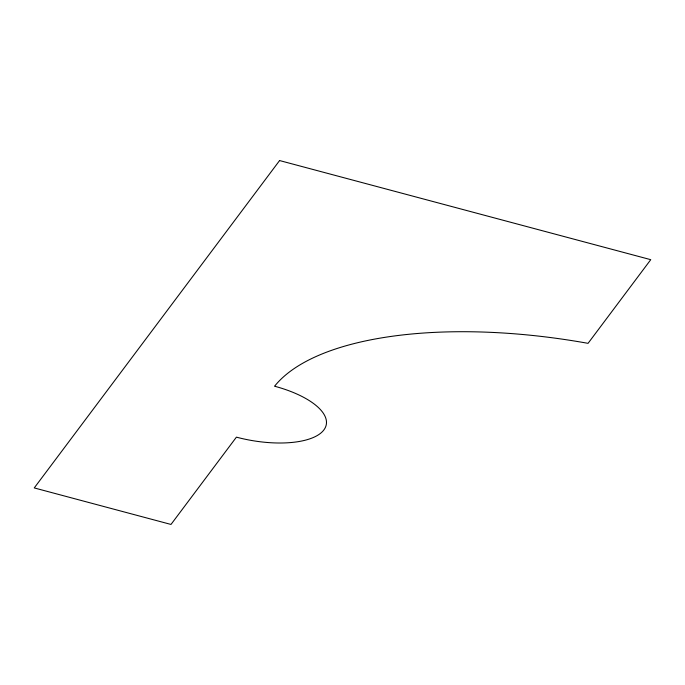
<?xml version="1.0" encoding="UTF-8"?>
<svg xmlns="http://www.w3.org/2000/svg" width="685" height="685" viewBox="0 0 685 685"><rect width="100%" height="100%" fill="white"/><g stroke="black" fill="none" stroke-linecap="round" stroke-linejoin="round"><path stroke-width="1.03" d="M279.591 160.555L34.25 487.925L170.993 524.445L236.419 437.141A71.951 29.035 10.3 0 0 323.868 429.94A71.951 29.035 10.3 0 0 274.582 386.22A309.235 124.79 10.3 0 1 588.055 343.339L650.75 259.675L279.591 160.555"/></g></svg>
